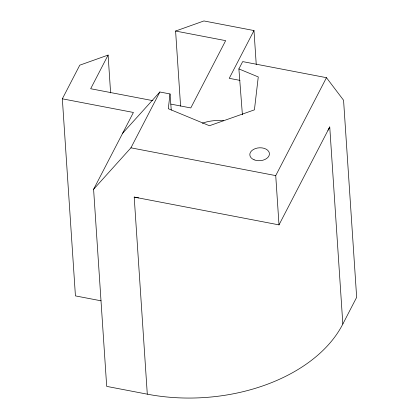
<?xml version="1.0" encoding="UTF-8"?>
<svg xmlns="http://www.w3.org/2000/svg" width="419" height="419" viewBox="0 0 419 419"><rect width="100%" height="100%" fill="white"/><g stroke="black" fill="none" stroke-linecap="round" stroke-linejoin="round"><path stroke-width="0.63" d="M122.652 133.226L159.859 91.997L170.02 93.945L168.297 108.71L209.437 125.737L254.422 109.851L258.266 76.934L238.888 68.915L242.674 61.603L326.469 77.677L343.57 100.256L356.658 297.333L342.831 324.018A153.485 100.895 -3.8 0 1 147.294 394.169L106.688 386.381L93.599 189.304L133.415 112.46L62.342 98.821L75.43 295.898L101.042 300.811M62.342 98.821L79.772 65.175L108.102 55.083L110.616 92.934M108.102 55.083L90.672 88.734L152.925 100.675M93.599 189.304L130.932 147.828L159.859 91.997M180.579 106.086L175.598 31.043L203.927 20.95L253.987 30.556L229.235 78.322L239.956 80.38M147.294 394.169L134.206 197.098L279.007 224.877L275.733 175.608L326.469 77.677M279.007 224.877L329.743 126.947L342.831 324.018M175.598 31.043L225.658 40.648L190.792 107.94L170.894 104.122M130.932 147.828L275.733 175.608M238.888 68.915L242.402 114.78M170.02 93.945L171.256 110.092M253.987 30.556L256.239 64.489M329.743 126.947A153.485 100.895 -3.8 0 1 327.962 130.267M138.663 197.904A153.485 100.895 -3.8 0 1 134.206 197.098M202.309 123.212A32.761 21.537 -3.8 0 1 223.51 120.756M254.103 159.807A9.831 6.463 -3.8 0 0 269.412 154.354A9.831 6.463 -3.8 0 0 255.349 148.588A9.831 6.463 -3.8 0 0 254.103 159.807"/></g></svg>
